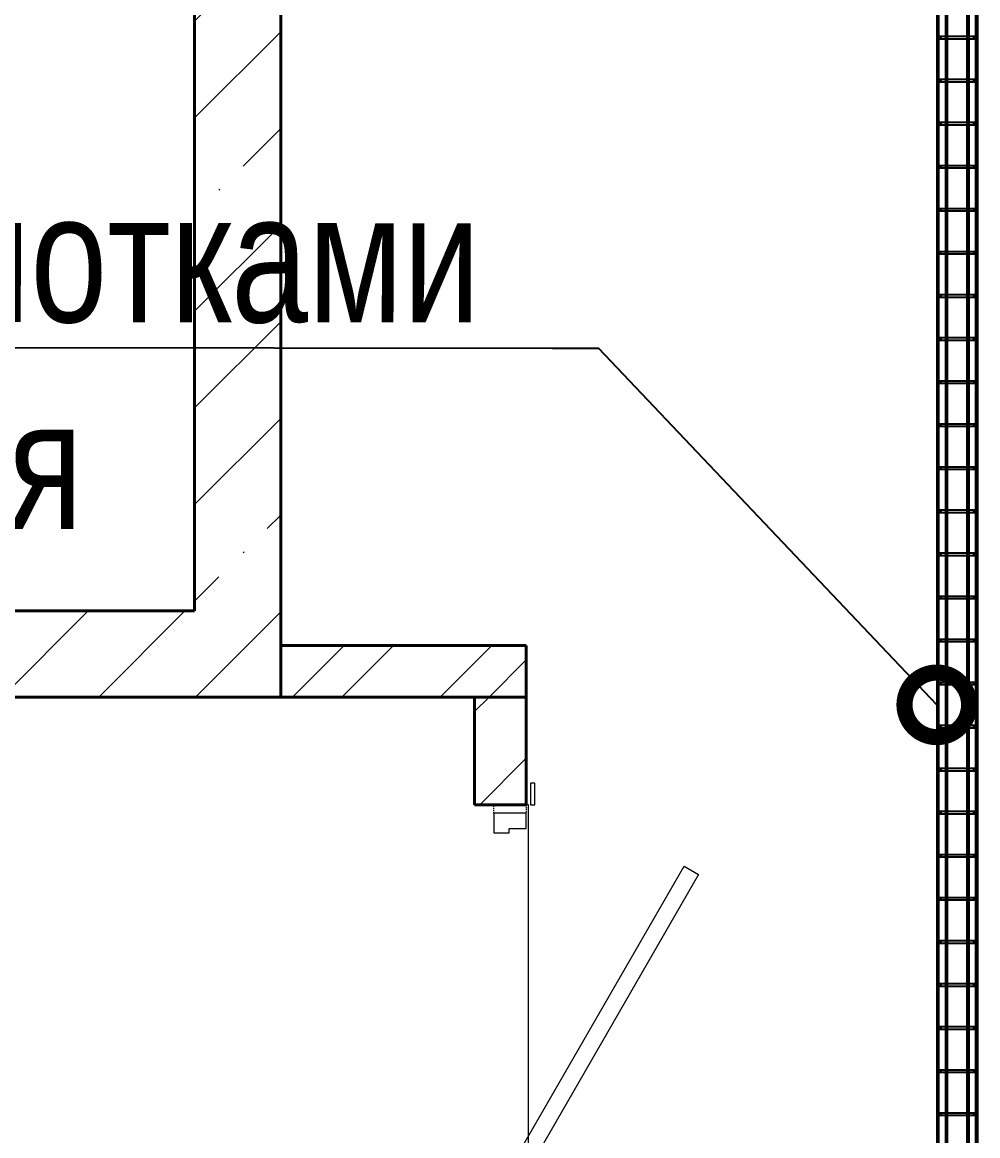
# Model space of a CAD drawing. Header units: millimetres. Extents: x 0 to 351840, y -132678 to 32417.
# Drawn here: x 328726 to 330944, y -106535 to -103949 of the extents above; entities that cross this region are included whole.
import ezdxf
from ezdxf import colors
from ezdxf.entities.mleader import LeaderData, LeaderLine
from ezdxf.math import Vec2, Vec3

# ---------------------------------------------------------------- set-up
doc = ezdxf.new("R2010")
doc.units = ezdxf.units.MM
doc.linetypes.add('BI_невидимые', pattern=[5, 3, -2])
for name, color, linetype, lineweight in [('E-CABL-TRAY-IDEN', 7, 'Continuous', 9), ('Двери', 7, 'Continuous', 18), ('Перекрытие', 7, 'Continuous', 18), ('Стены внутренние', 7, 'Continuous', 18), ('Стены наружные', 7, 'Continuous', 18), ('Стены несущие', 7, 'Continuous', 18)]:
    doc.layers.add(name, color=color, linetype=linetype, lineweight=lineweight)
doc.styles.add('новый', font='Шрифт GOST2304A.ttf', dxfattribs={"width": 0.8, "height": 250})
pattern_1 = [(45, (2e-10, 1e-10), (-224.5064, 224.5064), []), (45, (224.5, 1e-10), (-224.5064, 224.5064), [396.875, -79.375, 3.353, -76.022])]
pattern_2 = [(45, (2e-10, 1e-10), (-171.0739, 171.0739), []), (45, (114.05, 1e-10), (-171.0739, 171.0739), [])]

# ---------------------------------------------------------------- blocks, each defined once
blk = doc.blocks.new('*U51')
at = {"color": 0, "linetype": 'ByBlock', "lineweight": -2}
for p, q in [((13459.1, 47.5), (187, 47.5)), ((287.3, 42.5), (13459.1, 42.5)), ((13459.1, 27.5), (292.3, 27.5)), ((7287.3, 42.5), (7287.3, 41.5)), ((7287.3, 41.5), (7287.3, 40)), ((7287.3, 40), (7287.3, 37.5)), ((7287.3, 37.5), (7287.3, -37.5)), ((7292.3, 41.5), (7292.3, 42.5)), ((7292.3, 40), (7292.3, 41.5)), ((7292.3, 37.5), (7292.3, 40)), ((7292.3, -37.5), (7292.3, 37.5)), ((7387.3, 42.5), (7387.3, 41.5)), ((7387.3, 41.5), (7387.3, 40)), ((7387.3, 40), (7387.3, 37.5)), ((7387.3, 37.5), (7387.3, -37.5)), ((7392.3, 41.5), (7392.3, 42.5)), ((7392.3, 40), (7392.3, 41.5)), ((7392.3, 37.5), (7392.3, 40)), ((7392.3, -37.5), (7392.3, 37.5)), ((7487.3, 42.5), (7487.3, 41.5)), ((7487.3, 41.5), (7487.3, 40)), ((7487.3, 40), (7487.3, 37.5)), ((7487.3, 37.5), (7487.3, -37.5)), ((7492.3, 41.5), (7492.3, 42.5)), ((7492.3, 40), (7492.3, 41.5)), ((7492.3, 37.5), (7492.3, 40)), ((7492.3, -37.5), (7492.3, 37.5)), ((7587.3, 42.5), (7587.3, 41.5)), ((7587.3, 41.5), (7587.3, 40)), ((7587.3, 40), (7587.3, 37.5)), ((7587.3, 37.5), (7587.3, -37.5)), ((7592.3, 41.5), (7592.3, 42.5)), ((7592.3, 40), (7592.3, 41.5)), ((7592.3, 37.5), (7592.3, 40)), ((7592.3, -37.5), (7592.3, 37.5)), ((7687.3, 42.5), (7687.3, 41.5)), ((7687.3, 41.5), (7687.3, 40)), ((7687.3, 40), (7687.3, 37.5)), ((7687.3, 37.5), (7687.3, -37.5)), ((7692.3, 41.5), (7692.3, 42.5)), ((7692.3, 40), (7692.3, 41.5)), ((7692.3, 37.5), (7692.3, 40)), ((7692.3, -37.5), (7692.3, 37.5)), ((7787.3, 42.5), (7787.3, 41.5)), ((7787.3, 41.5), (7787.3, 40)), ((7787.3, 40), (7787.3, 37.5)), ((7787.3, 37.5), (7787.3, -37.5)), ((7792.3, 41.5), (7792.3, 42.5)), ((7792.3, 40), (7792.3, 41.5)), ((7792.3, 37.5), (7792.3, 40)), ((7792.3, -37.5), (7792.3, 37.5)), ((7887.3, 42.5), (7887.3, 41.5)), ((7887.3, 41.5), (7887.3, 40)), ((7887.3, 40), (7887.3, 37.5)), ((7887.3, 37.5), (7887.3, -37.5)), ((7892.3, 41.5), (7892.3, 42.5)), ((7892.3, 40), (7892.3, 41.5)), ((7892.3, 37.5), (7892.3, 40)), ((7892.3, -37.5), (7892.3, 37.5)), ((7987.3, 42.5), (7987.3, 41.5)), ((7987.3, 41.5), (7987.3, 40)), ((7987.3, 40), (7987.3, 37.5)), ((7987.3, 37.5), (7987.3, -37.5)), ((7992.3, 41.5), (7992.3, 42.5)), ((7992.3, 40), (7992.3, 41.5)), ((7992.3, 37.5), (7992.3, 40)), ((7992.3, -37.5), (7992.3, 37.5)), ((8087.3, 42.5), (8087.3, 41.5)), ((8087.3, 41.5), (8087.3, 40)), ((8087.3, 40), (8087.3, 37.5)), ((8087.3, 37.5), (8087.3, -37.5)), ((8092.3, 41.5), (8092.3, 42.5)), ((8092.3, 40), (8092.3, 41.5)), ((8092.3, 37.5), (8092.3, 40)), ((8092.3, -37.5), (8092.3, 37.5)), ((8187.3, 42.5), (8187.3, 41.5)), ((8187.3, 41.5), (8187.3, 40)), ((8187.3, 40), (8187.3, 37.5)), ((8187.3, 37.5), (8187.3, -37.5)), ((8192.3, 41.5), (8192.3, 42.5)), ((8192.3, 40), (8192.3, 41.5)), ((8192.3, 37.5), (8192.3, 40)), ((8192.3, -37.5), (8192.3, 37.5)), ((8287.3, 42.5), (8287.3, 41.5)), ((8287.3, 41.5), (8287.3, 40)), ((8287.3, 40), (8287.3, 37.5)), ((8287.3, 37.5), (8287.3, -37.5)), ((8292.3, 41.5), (8292.3, 42.5)), ((8292.3, 40), (8292.3, 41.5)), ((8292.3, 37.5), (8292.3, 40)), ((8292.3, -37.5), (8292.3, 37.5)), ((8387.3, 42.5), (8387.3, 41.5)), ((8387.3, 41.5), (8387.3, 40)), ((8387.3, 40), (8387.3, 37.5)), ((8387.3, 37.5), (8387.3, -37.5)), ((8392.3, 41.5), (8392.3, 42.5)), ((8392.3, 40), (8392.3, 41.5)), ((8392.3, 37.5), (8392.3, 40)), ((8392.3, -37.5), (8392.3, 37.5)), ((8487.3, 42.5), (8487.3, 41.5)), ((8487.3, 41.5), (8487.3, 40)), ((8487.3, 40), (8487.3, 37.5)), ((8487.3, 37.5), (8487.3, -37.5)), ((8492.3, 41.5), (8492.3, 42.5)), ((8492.3, 40), (8492.3, 41.5)), ((8492.3, 37.5), (8492.3, 40)), ((8492.3, -37.5), (8492.3, 37.5)), ((8587.3, 42.5), (8587.3, 41.5)), ((8587.3, 41.5), (8587.3, 40)), ((8587.3, 40), (8587.3, 37.5)), ((8587.3, 37.5), (8587.3, -37.5)), ((8592.3, 41.5), (8592.3, 42.5)), ((8592.3, 40), (8592.3, 41.5)), ((8592.3, 37.5), (8592.3, 40)), ((8592.3, -37.5), (8592.3, 37.5)), ((8687.3, 42.5), (8687.3, 41.5)), ((8687.3, 41.5), (8687.3, 40)), ((8687.3, 40), (8687.3, 37.5)), ((8687.3, 37.5), (8687.3, -37.5)), ((8692.3, 41.5), (8692.3, 42.5)), ((8692.3, 40), (8692.3, 41.5)), ((8692.3, 37.5), (8692.3, 40)), ((8692.3, -37.5), (8692.3, 37.5)), ((8787.3, 42.5), (8787.3, 41.5)), ((8787.3, 41.5), (8787.3, 40)), ((8787.3, 40), (8787.3, 37.5)), ((8787.3, 37.5), (8787.3, -37.5)), ((8792.3, 41.5), (8792.3, 42.5)), ((8792.3, 40), (8792.3, 41.5)), ((8792.3, 37.5), (8792.3, 40)), ((8792.3, -37.5), (8792.3, 37.5)), ((8887.3, 42.5), (8887.3, 41.5)), ((8887.3, 41.5), (8887.3, 40)), ((8887.3, 40), (8887.3, 37.5)), ((8887.3, 37.5), (8887.3, -37.5)), ((8892.3, 41.5), (8892.3, 42.5)), ((8892.3, 40), (8892.3, 41.5)), ((8892.3, 37.5), (8892.3, 40)), ((8892.3, -37.5), (8892.3, 37.5)), ((8987.3, 42.5), (8987.3, 41.5)), ((8987.3, 41.5), (8987.3, 40)), ((8987.3, 40), (8987.3, 37.5)), ((8987.3, 37.5), (8987.3, -37.5)), ((8992.3, 41.5), (8992.3, 42.5)), ((8992.3, 40), (8992.3, 41.5)), ((8992.3, 37.5), (8992.3, 40)), ((8992.3, -37.5), (8992.3, 37.5)), ((9087.3, 42.5), (9087.3, 41.5)), ((9087.3, 41.5), (9087.3, 40)), ((9087.3, 40), (9087.3, 37.5)), ((9087.3, 37.5), (9087.3, -37.5)), ((9092.3, 41.5), (9092.3, 42.5)), ((9092.3, 40), (9092.3, 41.5)), ((9092.3, 37.5), (9092.3, 40)), ((9092.3, -37.5), (9092.3, 37.5)), ((9187.3, 42.5), (9187.3, 41.5)), ((9187.3, 41.5), (9187.3, 40)), ((9187.3, 40), (9187.3, 37.5)), ((9187.3, 37.5), (9187.3, -37.5)), ((9192.3, 41.5), (9192.3, 42.5)), ((9192.3, 40), (9192.3, 41.5)), ((9192.3, 37.5), (9192.3, 40)), ((9192.3, -37.5), (9192.3, 37.5)), ((9287.3, 42.5), (9287.3, 41.5)), ((9287.3, 41.5), (9287.3, 40)), ((9287.3, 40), (9287.3, 37.5)), ((9287.3, 37.5), (9287.3, -37.5)), ((9292.3, 41.5), (9292.3, 42.5)), ((9292.3, 40), (9292.3, 41.5)), ((9292.3, 37.5), (9292.3, 40)), ((9292.3, -37.5), (9292.3, 37.5)), ((9387.3, 42.5), (9387.3, 41.5)), ((9387.3, 41.5), (9387.3, 40)), ((9387.3, 40), (9387.3, 37.5)), ((9387.3, 37.5), (9387.3, -37.5)), ((9392.3, 41.5), (9392.3, 42.5)), ((9392.3, 40), (9392.3, 41.5)), ((9392.3, 37.5), (9392.3, 40)), ((9392.3, -37.5), (9392.3, 37.5)), ((9487.3, 42.5), (9487.3, 41.5)), ((9487.3, 41.5), (9487.3, 40)), ((9487.3, 40), (9487.3, 37.5)), ((9487.3, 37.5), (9487.3, -37.5)), ((9492.3, 41.5), (9492.3, 42.5)), ((9492.3, 40), (9492.3, 41.5)), ((9492.3, 37.5), (9492.3, 40)), ((9492.3, -37.5), (9492.3, 37.5)), ((9587.3, 42.5), (9587.3, 41.5)), ((9587.3, 41.5), (9587.3, 40)), ((9587.3, 40), (9587.3, 37.5)), ((9587.3, 37.5), (9587.3, -37.5)), ((9592.3, 41.5), (9592.3, 42.5)), ((9592.3, 40), (9592.3, 41.5)), ((9592.3, 37.5), (9592.3, 40)), ((9592.3, -37.5), (9592.3, 37.5)), ((9687.3, 42.5), (9687.3, 41.5)), ((9687.3, 41.5), (9687.3, 40)), ((9687.3, 40), (9687.3, 37.5)), ((9687.3, 37.5), (9687.3, -37.5)), ((9692.3, 41.5), (9692.3, 42.5)), ((9692.3, 40), (9692.3, 41.5)), ((9692.3, 37.5), (9692.3, 40)), ((9692.3, -37.5), (9692.3, 37.5)), ((9787.3, 42.5), (9787.3, 41.5)), ((9787.3, 41.5), (9787.3, 40)), ((9787.3, 40), (9787.3, 37.5)), ((9787.3, 37.5), (9787.3, -37.5)), ((9792.3, 41.5), (9792.3, 42.5)), ((9792.3, 40), (9792.3, 41.5)), ((9792.3, 37.5), (9792.3, 40)), ((9792.3, -37.5), (9792.3, 37.5)), ((292.3, 22.5), (13459.1, 22.5)), ((13459.1, -22.5), (292.3, -22.5)), ((187, -47.5), (13459.1, -47.5)), ((13459.1, -42.5), (287.3, -42.5)), ((292.3, -27.5), (13459.1, -27.5)), ((7287.3, -37.5), (7287.3, -40)), ((7287.3, -40), (7287.3, -41.5)), ((7287.3, -41.5), (7287.3, -42.5)), ((7292.3, -40), (7292.3, -37.5)), ((7292.3, -41.5), (7292.3, -40)), ((7292.3, -42.5), (7292.3, -41.5)), ((7387.3, -37.5), (7387.3, -40)), ((7387.3, -40), (7387.3, -41.5)), ((7387.3, -41.5), (7387.3, -42.5)), ((7392.3, -40), (7392.3, -37.5)), ((7392.3, -41.5), (7392.3, -40)), ((7392.3, -42.5), (7392.3, -41.5)), ((7487.3, -37.5), (7487.3, -40)), ((7487.3, -40), (7487.3, -41.5)), ((7487.3, -41.5), (7487.3, -42.5)), ((7492.3, -40), (7492.3, -37.5)), ((7492.3, -41.5), (7492.3, -40)), ((7492.3, -42.5), (7492.3, -41.5)), ((7587.3, -37.5), (7587.3, -40)), ((7587.3, -40), (7587.3, -41.5)), ((7587.3, -41.5), (7587.3, -42.5)), ((7592.3, -40), (7592.3, -37.5)), ((7592.3, -41.5), (7592.3, -40)), ((7592.3, -42.5), (7592.3, -41.5)), ((7687.3, -37.5), (7687.3, -40)), ((7687.3, -40), (7687.3, -41.5)), ((7687.3, -41.5), (7687.3, -42.5)), ((7692.3, -40), (7692.3, -37.5)), ((7692.3, -41.5), (7692.3, -40)), ((7692.3, -42.5), (7692.3, -41.5)), ((7787.3, -37.5), (7787.3, -40)), ((7787.3, -40), (7787.3, -41.5)), ((7787.3, -41.5), (7787.3, -42.5)), ((7792.3, -40), (7792.3, -37.5)), ((7792.3, -41.5), (7792.3, -40)), ((7792.3, -42.5), (7792.3, -41.5)), ((7887.3, -37.5), (7887.3, -40)), ((7887.3, -40), (7887.3, -41.5)), ((7887.3, -41.5), (7887.3, -42.5)), ((7892.3, -40), (7892.3, -37.5)), ((7892.3, -41.5), (7892.3, -40)), ((7892.3, -42.5), (7892.3, -41.5)), ((7987.3, -37.5), (7987.3, -40)), ((7987.3, -40), (7987.3, -41.5)), ((7987.3, -41.5), (7987.3, -42.5)), ((7992.3, -40), (7992.3, -37.5)), ((7992.3, -41.5), (7992.3, -40)), ((7992.3, -42.5), (7992.3, -41.5)), ((8087.3, -37.5), (8087.3, -40)), ((8087.3, -40), (8087.3, -41.5)), ((8087.3, -41.5), (8087.3, -42.5)), ((8092.3, -40), (8092.3, -37.5)), ((8092.3, -41.5), (8092.3, -40)), ((8092.3, -42.5), (8092.3, -41.5)), ((8187.3, -37.5), (8187.3, -40)), ((8187.3, -40), (8187.3, -41.5)), ((8187.3, -41.5), (8187.3, -42.5)), ((8192.3, -40), (8192.3, -37.5)), ((8192.3, -41.5), (8192.3, -40)), ((8192.3, -42.5), (8192.3, -41.5)), ((8287.3, -37.5), (8287.3, -40)), ((8287.3, -40), (8287.3, -41.5)), ((8287.3, -41.5), (8287.3, -42.5)), ((8292.3, -40), (8292.3, -37.5)), ((8292.3, -41.5), (8292.3, -40)), ((8292.3, -42.5), (8292.3, -41.5)), ((8387.3, -37.5), (8387.3, -40)), ((8387.3, -40), (8387.3, -41.5)), ((8387.3, -41.5), (8387.3, -42.5)), ((8392.3, -40), (8392.3, -37.5)), ((8392.3, -41.5), (8392.3, -40)), ((8392.3, -42.5), (8392.3, -41.5)), ((8487.3, -37.5), (8487.3, -40)), ((8487.3, -40), (8487.3, -41.5)), ((8487.3, -41.5), (8487.3, -42.5)), ((8492.3, -40), (8492.3, -37.5)), ((8492.3, -41.5), (8492.3, -40)), ((8492.3, -42.5), (8492.3, -41.5)), ((8587.3, -37.5), (8587.3, -40)), ((8587.3, -40), (8587.3, -41.5)), ((8587.3, -41.5), (8587.3, -42.5)), ((8592.3, -40), (8592.3, -37.5)), ((8592.3, -41.5), (8592.3, -40)), ((8592.3, -42.5), (8592.3, -41.5)), ((8687.3, -37.5), (8687.3, -40)), ((8687.3, -40), (8687.3, -41.5)), ((8687.3, -41.5), (8687.3, -42.5)), ((8692.3, -40), (8692.3, -37.5)), ((8692.3, -41.5), (8692.3, -40)), ((8692.3, -42.5), (8692.3, -41.5)), ((8787.3, -37.5), (8787.3, -40)), ((8787.3, -40), (8787.3, -41.5)), ((8787.3, -41.5), (8787.3, -42.5)), ((8792.3, -40), (8792.3, -37.5)), ((8792.3, -41.5), (8792.3, -40)), ((8792.3, -42.5), (8792.3, -41.5)), ((8887.3, -37.5), (8887.3, -40)), ((8887.3, -40), (8887.3, -41.5)), ((8887.3, -41.5), (8887.3, -42.5)), ((8892.3, -40), (8892.3, -37.5)), ((8892.3, -41.5), (8892.3, -40)), ((8892.3, -42.5), (8892.3, -41.5)), ((8987.3, -37.5), (8987.3, -40)), ((8987.3, -40), (8987.3, -41.5)), ((8987.3, -41.5), (8987.3, -42.5)), ((8992.3, -40), (8992.3, -37.5)), ((8992.3, -41.5), (8992.3, -40)), ((8992.3, -42.5), (8992.3, -41.5)), ((9087.3, -37.5), (9087.3, -40)), ((9087.3, -40), (9087.3, -41.5)), ((9087.3, -41.5), (9087.3, -42.5)), ((9092.3, -40), (9092.3, -37.5)), ((9092.3, -41.5), (9092.3, -40)), ((9092.3, -42.5), (9092.3, -41.5)), ((9187.3, -37.5), (9187.3, -40)), ((9187.3, -40), (9187.3, -41.5)), ((9187.3, -41.5), (9187.3, -42.5)), ((9192.3, -40), (9192.3, -37.5)), ((9192.3, -41.5), (9192.3, -40)), ((9192.3, -42.5), (9192.3, -41.5)), ((9287.3, -37.5), (9287.3, -40)), ((9287.3, -40), (9287.3, -41.5)), ((9287.3, -41.5), (9287.3, -42.5)), ((9292.3, -40), (9292.3, -37.5)), ((9292.3, -41.5), (9292.3, -40)), ((9292.3, -42.5), (9292.3, -41.5)), ((9387.3, -37.5), (9387.3, -40)), ((9387.3, -40), (9387.3, -41.5)), ((9387.3, -41.5), (9387.3, -42.5)), ((9392.3, -40), (9392.3, -37.5)), ((9392.3, -41.5), (9392.3, -40)), ((9392.3, -42.5), (9392.3, -41.5)), ((9487.3, -37.5), (9487.3, -40)), ((9487.3, -40), (9487.3, -41.5)), ((9487.3, -41.5), (9487.3, -42.5)), ((9492.3, -40), (9492.3, -37.5)), ((9492.3, -41.5), (9492.3, -40)), ((9492.3, -42.5), (9492.3, -41.5)), ((9587.3, -37.5), (9587.3, -40)), ((9587.3, -40), (9587.3, -41.5)), ((9587.3, -41.5), (9587.3, -42.5)), ((9592.3, -40), (9592.3, -37.5)), ((9592.3, -41.5), (9592.3, -40)), ((9592.3, -42.5), (9592.3, -41.5)), ((9687.3, -37.5), (9687.3, -40)), ((9687.3, -40), (9687.3, -41.5)), ((9687.3, -41.5), (9687.3, -42.5)), ((9692.3, -40), (9692.3, -37.5)), ((9692.3, -41.5), (9692.3, -40)), ((9692.3, -42.5), (9692.3, -41.5)), ((9787.3, -37.5), (9787.3, -40)), ((9787.3, -40), (9787.3, -41.5)), ((9787.3, -41.5), (9787.3, -42.5)), ((9792.3, -40), (9792.3, -37.5)), ((9792.3, -41.5), (9792.3, -40)), ((9792.3, -42.5), (9792.3, -41.5))]:
    blk.add_line(p, q, dxfattribs=at)
for centre, start, end in [((7289.8, 40), 180, 0), ((7389.8, 40), 180, 0), ((7489.8, 40), 180, 0), ((7589.8, 40), 180, 0), ((7689.8, 40), 180, 0), ((7789.8, 40), 180, 0), ((7889.8, 40), 180, 0), ((7989.8, 40), 180, 0), ((8089.8, 40), 180, 0), ((8189.8, 40), 180, 0), ((8289.8, 40), 180, 0), ((8389.8, 40), 180, 0), ((8489.8, 40), 180, 0), ((8589.8, 40), 180, 0), ((8689.8, 40), 180, 0), ((8789.8, 40), 180, 0), ((8889.8, 40), 180, 0), ((8989.8, 40), 180, 0), ((9089.8, 40), 180, 0), ((9189.8, 40), 180, 0), ((9289.8, 40), 180, 0), ((9389.8, 40), 180, 0), ((9489.8, 40), 180, 0), ((9589.8, 40), 180, 0), ((9689.8, 40), 180, 0), ((9789.8, 40), 180, 0), ((7289.8, -40), 0, 180), ((7389.8, -40), 0, 180), ((7489.8, -40), 0, 180), ((7589.8, -40), 0, 180), ((7689.8, -40), 0, 180), ((7789.8, -40), 0, 180), ((7889.8, -40), 0, 180), ((7989.8, -40), 0, 180), ((8089.8, -40), 0, 180), ((8189.8, -40), 0, 180), ((8289.8, -40), 0, 180), ((8389.8, -40), 0, 180), ((8489.8, -40), 0, 180), ((8589.8, -40), 0, 180), ((8689.8, -40), 0, 180), ((8789.8, -40), 0, 180), ((8889.8, -40), 0, 180), ((8989.8, -40), 0, 180), ((9089.8, -40), 0, 180), ((9189.8, -40), 0, 180), ((9289.8, -40), 0, 180), ((9389.8, -40), 0, 180), ((9489.8, -40), 0, 180), ((9589.8, -40), 0, 180), ((9689.8, -40), 0, 180), ((9789.8, -40), 0, 180)]:
    blk.add_arc(centre, 2.5, start, end, dxfattribs=at)
blk = doc.blocks.new('_DotSmall')
at = {"color": 0, "linetype": 'ByBlock', "const_width": 0.5}
blk.add_lwpolyline([(-0.0625, 0, 1), (0.0625, 0, 1)], format="xyb", close=True, dxfattribs=at)
blk = doc.blocks.new('_Двери_Металлическая_Однопольная_Техническая_для_гребенок - _дверь_ДМВ_2200-910_Л Д-5_-5744076-02 Этаж__3_300___Отделочный_')
at = {"layer": 'Двери', "color": 9, "lineweight": 9}
for p, q in [((-187, 426.7), (-167.8, 460)), ((-167.8, 460), (525, 60)), ((505.8, 26.7), (-187, 426.7)), ((-330, 80), (-380, 80)), ((-380, 80), (-380, 70)), ((-330, 70), (-330, 80)), ((630, 80), (580, 80)), ((580, 80), (580, 70)), ((630, 70), (630, 80)), ((-380, 70), (-330, 70)), ((-275, 60), (-310, 60)), ((-310, 60), (-310, -15)), ((-275, 20), (-275, 60)), ((525, 60), (505.8, 26.7)), ((525, 60), (560, 60)), ((525, 20), (525, 60)), ((560, 60), (560, -15)), ((580, 70), (630, 70)), ((-265, 20), (-275, 20)), ((-265, -15), (-265, 20)), ((515, 20), (525, 20)), ((515, -15), (515, 20)), ((-310, -15), (-265, -15)), ((560, -15), (515, -15))]:
    blk.add_line(p, q, dxfattribs=at)
at = {"layer": 'Двери', "color": 9, "linetype": 'BI_невидимые', "lineweight": 9}
for p, q in [((-330, -15), (-330, 60)), ((-330, 60), (-310, 60)), ((-330, -15), (-330, 60)), ((-330, 60), (-310, 60)), ((-310, 60), (-310, -15)), ((-310, 60), (-310, -15)), ((560, -15), (560, 60)), ((560, 60), (580, 60)), ((560, -15), (560, 60)), ((560, 60), (580, 60)), ((580, 60), (580, -15)), ((580, 60), (580, -15)), ((-310, -15), (-330, -15)), ((-310, -15), (-330, -15)), ((580, -15), (560, -15)), ((580, -15), (560, -15))]:
    blk.add_line(p, q, dxfattribs=at)
blk = doc.blocks.new('A$C6dd5c291')
at = {"layer": 'Стены внутренние', "lineweight": 9}
h = blk.add_hatch(dxfattribs=at)
h.set_pattern_fill('FP_35', color=9, style=0, pattern_type=2)
h.set_pattern_definition(pattern_2)
h.paths.add_polyline_path([(31320, 10850), (31320, 10970), (30750, 10970), (30750, 10850)])
h = blk.add_hatch(dxfattribs=at)
h.set_pattern_fill('FP_35', color=9, style=0, pattern_type=2)
h.set_pattern_definition(pattern_2)
h.paths.add_polyline_path([(31200, 7700), (31320, 7700), (31320, 8070), (31200, 8070), (31200, 7820)])
h.paths.add_polyline_path([(31200, 9080), (31320, 9080), (31320, 9690), (31200, 9690), (31200, 9149.5)])
h.paths.add_polyline_path([(31320, 10600), (31320, 10850), (31200, 10850), (31200, 10600)])
at = {"layer": 'Стены наружные', "lineweight": 9}
h = blk.add_hatch(dxfattribs=at)
h.set_pattern_fill('FP_32', color=9, style=0, pattern_type=2)
h.set_pattern_definition(pattern_1)
h.paths.add_polyline_path([(30733.9, 11050), (30750, 11050), (30750, 16300), (30550, 16300), (30550, 11050)])
h.paths.add_polyline_path([(30750, 17600), (30750, 17800), (30550, 17800), (30550, 17600), (30733.9, 17600)])
h = blk.add_hatch(dxfattribs=at)
h.set_pattern_fill('FP_32', color=9, style=0, pattern_type=2)
h.set_pattern_definition(pattern_1)
h.paths.add_polyline_path([(30750, 10850), (30750, 11050), (27150, 11050), (27150, 10850), (30733.9, 10850)])
at = {"layer": 'Перекрытие', "color": 9, "lineweight": 9}
for p, q in [((31325, 10600), (31320, 10600)), ((31325, 9700), (31325, 10600))]:
    blk.add_line(p, q, dxfattribs=at)
at = {"layer": 'Стены несущие', "color": 9, "lineweight": 40}
for p, q in [((30550, 16300), (30550, 11050)), ((30750, 10970), (30750, 14602.2)), ((30550, 11050), (27150, 11050)), ((31320, 10970), (30750, 10970)), ((30750, 10970), (30750, 10850)), ((31320, 10600), (31320, 10970)), ((27150, 10850), (31200, 10850)), ((31200, 10850), (31200, 10600)), ((31320, 10850), (31200, 10850)), ((31200, 10600), (31320, 10600))]:
    blk.add_line(p, q, dxfattribs=at)
at = {"layer": 'Двери', "color": 9, "rotation": 269.9999999999999}
blk.add_blockref('_Двери_Металлическая_Однопольная_Техническая_для_гребенок - _дверь_ДМВ_2200-910_Л Д-5_-5744076-02 Этаж__3_300___Отделочный_', (31260, 10270), dxfattribs=at)

msp = doc.modelspace()

# ---------------------------------------------------------------- block references
msp.add_blockref('A$C6dd5c291', (298576.4, -116365.9))
at = {"color": 1, "rotation": 270}
msp.add_blockref('*U51', (330896.9, -96694.8), dxfattribs=at)

# ---------------------------------------------------------------- leaders
at = {"layer": 'E-CABL-TRAY-IDEN', "color": 0}
ml = msp.add_multileader_mtext('Standard', dxfattribs=at)
ml.set_content('{\\C0;в местах пересечения с силовыми лотками выполнять опуск на 200мм от уровня силового лотка}', color=1, style='новый')
ml.set_leader_properties()
ml.set_arrow_properties(name='DOTSMALL')
ml.build(insert=Vec2(0, 0))
ml.multileader.update_dxf_attribs({"text_left_attachment_type": 6, "text_right_attachment_type": 6, "dogleg_length": 107.1, "arrow_head_size": 300})
ctx = ml.context
ctx.base_point, ctx.char_height, ctx.arrow_head_size, ctx.landing_gap_size, ctx.plane_origin, ctx.plane_x_axis, ctx.plane_y_axis = Vec3(324074.7, -104702.2), 300, 300, 10, Vec3(290203.7, -88844.2), Vec3(1, -0.000677), Vec3(0.000677, 1)
ctx.left_attachment, ctx.right_attachment = 6, 6
notes = []
notes.append((ctx, [(0, (1, 1, 0), (330064.6, -104706.3), (-1, 0.000677), 107.1, [(0, [(330849.4, -105534)], 0, [])])]))
ctx.mtext.insert, ctx.mtext.text_direction, ctx.mtext.rotation, ctx.mtext.width, ctx.mtext.defined_height, ctx.mtext.line_spacing_factor, ctx.mtext.line_spacing_style, ctx.mtext.flow_direction = Vec3(323305, -104341.7), Vec3(1, -0.000677), 6.282508, 6701.026, 388.8, 0.96, 2, 5
for ctx, leaders in notes:
    for number, flags, end, landing, length, lines in leaders:
        leader = LeaderData()
        leader.index, (leader.has_last_leader_line, leader.has_dogleg_vector, leader.attachment_direction) = number, flags
        leader.last_leader_point, leader.dogleg_vector, leader.dogleg_length = Vec3(end), Vec3(landing), length
        for number, points, colour, breaks in lines:
            line = LeaderLine()
            line.index, line.vertices, line.color, line.breaks = number, Vec3.list(points), colors.encode_raw_color(colour), breaks
            leader.lines.append(line)
        ctx.leaders.append(leader)

doc.saveas('drawing.dxf')
